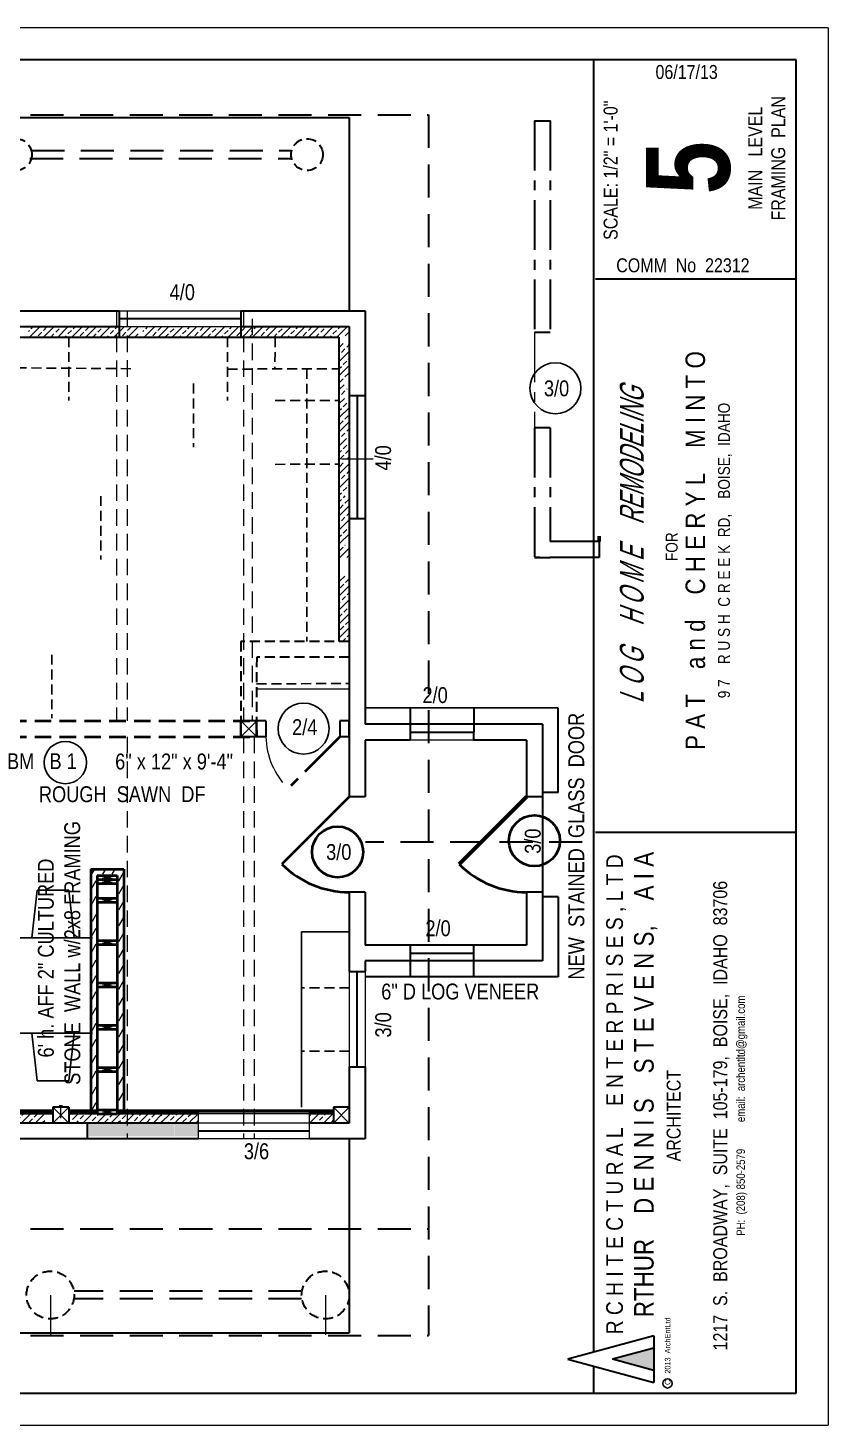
# Model space of a CAD drawing. Header units: inches. Extents: x 0 to 15350, y -6 to 2753.
# Drawn here: x 7636 to 7939, y 1246 to 1774 of the extents above; entities that cross this region are included whole.
import ezdxf

# ---------------------------------------------------------------- set-up
doc = ezdxf.new("R2010")
doc.units = ezdxf.units.IN
doc.header["$MEASUREMENT"] = 0
doc.linetypes.add('CENTER', pattern=[2, 1.25, -0.25, 0.25, -0.25])
doc.linetypes.add('HIDDEN', pattern=[0.375, 0.25, -0.125])
for name, color, linetype, lineweight in [('BUILT-INS', 36, 'Continuous', 25), ('CABINETS', 36, 'HIDDEN', 25), ('DOORS', 7, 'Continuous', 60), ('EXISTING CEILING BEAMS', 255, 'HIDDEN', 20), ('FURNITURE', 36, 'Continuous', 25), ('MASONRY', 14, 'Continuous', 30), ('NEW  ROUIGH SAWN  BEAMS', 3, 'HIDDEN', 40), ('NEW FRAMING', 6, 'Continuous', 30), ('ROOF', 7, 'HIDDEN', 30), ('STAIRS', 7, 'Continuous', 20), ('STAMPED  CONC  FL', 1, 'Continuous', 20), ('WALL FRAMING', 9, 'CENTER', 30), ('WALLS', 7, 'Continuous', 30), ('WINDOWS', 5, 'Continuous', 30)]:
    doc.layers.add(name, color=color, linetype=linetype, lineweight=lineweight)
for name, color, linetype in [('TEXT', 7, 'Continuous'), ('TEXT80', 9, 'Continuous'), ('TITLE BLOCK', 7, 'Continuous'), ('TITLE_BLOCK', 250, 'Continuous')]:
    doc.layers.add(name, color=color, linetype=linetype)
doc.styles.add('ARCH ENT', font='technical.ttf', dxfattribs={"height": 2})
doc.styles.add('ARCHENT', font='technical.ttf', dxfattribs={"height": 6})
doc.styles.add('EXIST', font='romans.shx', dxfattribs={"width": 0.75, "oblique": 20, "height": 12})

msp = doc.modelspace()

# ---------------------------------------------------------------- hatches: boundary and pattern name
at = {"layer": 'NEW FRAMING', "linetype": 'Continuous', "lineweight": 9, "ltscale": 25}
h = msp.add_hatch(dxfattribs=at)
h.set_pattern_fill('ANSI33', color=256, scale=15, style=0)
h.set_pattern_definition([(45, (2701.2858, 396.599), (-2.6516504, 2.6516504), []), (45, (2703.9374, 396.599), (-2.6516504, 2.6516504), [1.875, -0.9375])])
h.paths.add_polyline_path([(7678.3, 1659.76), (7636.3, 1659.76), (7636.3, 1656.76), (7678.3, 1656.76)])
h.paths.add_polyline_path([(7678.3, 1660.91), (7636.3, 1660.91), (7636.3, 1659.76), (7678.3, 1659.76)])
h = msp.add_hatch(dxfattribs=at)
h.set_pattern_fill('ANSI33', color=256, scale=15, style=0)
h.set_pattern_definition([(45, (2744.5754, 396.599), (-2.6516504, 2.6516504), []), (45, (2747.227, 396.599), (-2.6516504, 2.6516504), [1.875, -0.9375])])
h.paths.add_polyline_path([(7721.59, 1659.76), (7679.59, 1659.76), (7679.59, 1656.76), (7721.59, 1656.76)])
h.paths.add_polyline_path([(7721.59, 1660.91), (7679.59, 1660.91), (7679.59, 1659.76), (7721.59, 1659.76)])
h = msp.add_hatch(dxfattribs=at)
h.set_pattern_fill('ANSI33', color=256, scale=15, style=0)
h.set_pattern_definition([(45, (2785.544, 396.599), (-2.6516504, 2.6516504), []), (45, (2788.1957, 396.599), (-2.6516504, 2.6516504), [1.875, -0.9375])])
h.paths.add_polyline_path([(7757.59, 1656.76), (7757.59, 1659.76), (7720.56, 1659.76), (7720.56, 1656.76)])
h.paths.add_polyline_path([(7757.59, 1659.76), (7757.59, 1660.91), (7720.56, 1660.91), (7720.56, 1659.76)])
h = msp.add_hatch(dxfattribs=at)
h.set_pattern_fill('ANSI33', color=256, scale=15, style=0)
h.set_pattern_definition([(45, (2999.56, 91.3216), (-2.6516504, 2.6516504), []), (45, (3002.212, 91.3216), (-2.6516504, 2.6516504), [1.875, -0.9375])])
h.paths.add_polyline_path([(7757.58, 1636.48), (7757.58, 1637.26, -0.407485), (7755.62, 1639.26), (7753.83, 1639.26), (7753.83, 1618.56), (7755.77, 1618.56, -0.299331), (7757.58, 1619.81), (7757.58, 1621.83, -0.387451), (7757.12, 1622.33, -0.387451), (7757.58, 1622.83), (7757.58, 1626.99, -0.400785), (7756.62, 1627.99, -0.400785), (7757.58, 1628.99), (7757.58, 1632.48, -0.407485), (7755.62, 1634.48, -0.407485)])
h.paths.add_polyline_path([(7755.62, 1617.81, -0.096396), (7755.77, 1618.56), (7753.83, 1618.56), (7753.83, 1617.06), (7755.77, 1617.06, -0.096396)])
h.paths.add_polyline_path([(7757.58, 1615.81, -0.299331), (7755.77, 1617.06), (7753.83, 1617.06), (7753.83, 1614.48), (7757.58, 1614.48)])
h.paths.add_polyline_path([(7757.58, 1618.56), (7755.77, 1618.56, 0.096396), (7755.62, 1617.81, 0.096396), (7755.77, 1617.06), (7757.58, 1617.06)])
h.paths.add_polyline_path([(7757.58, 1607.28), (7753.83, 1607.28), (7753.83, 1587.27), (7757.58, 1588.43), (7757.58, 1597.21, -0.776153), (7755.7, 1597.7, -0.776153), (7757.58, 1598.18)])
h.paths.add_polyline_path([(7755.63, 1599.53, -1), (7754.63, 1599.53, -1)], flags=16)
h.paths.add_polyline_path([(7755.63, 1595.8, -1), (7754.63, 1595.8, -1)], flags=16)
h.paths.add_polyline_path([(7757.58, 1588.43), (7753.83, 1587.27), (7753.83, 1573.48), (7757.58, 1573.48), (7757.58, 1577.48, -0.411157), (7755.6, 1579.48, -0.411157), (7757.58, 1581.48)])
h.paths.add_polyline_path([(7757.57, 1614.48), (7753.83, 1614.48), (7753.83, 1607.28), (7757.57, 1607.28)])
h.paths.add_polyline_path([(7754.7, 1610.98, -1), (7756.7, 1610.98, -1)], flags=16)
h.paths.add_polyline_path([(7756.2, 1609.09, -1), (7755.2, 1609.09, -1)], flags=16)
h.paths.add_polyline_path([(7755.2, 1612.82, -1), (7756.2, 1612.82, -1)], flags=16)
edge = h.paths.add_edge_path()
edge.add_line((7757.83, 1641.25), (7757.83, 1654.48))
edge.add_line((7757.83, 1654.48), (7753.83, 1654.48))
edge.add_line((7753.83, 1654.48), (7753.83, 1639.26))
edge.add_line((7753.83, 1639.26), (7755.62, 1639.26))
edge.add_arc((7757.62, 1639.26), 2, 84.1006, 180, ccw=False)
edge = h.paths.add_edge_path()
edge.add_line((7757.82, 1581.47), (7757.83, 1585.98))
edge.add_line((7757.83, 1585.98), (7757.83, 1615.82))
edge.add_arc((7757.62, 1617.81), 2, 268.6807, 275.8994, ccw=False)
edge.add_line((7757.58, 1615.81), (7757.58, 1598.18))
edge.add_arc((7756.7, 1597.7), 1, -28.7322, 28.7322, ccw=False)
edge.add_line((7757.58, 1597.21), (7757.58, 1581.48))
edge.add_arc((7757.6, 1579.48), 2, 83.5218, 90.5986, ccw=False)
h.paths.add_polyline_path([(7757.83, 1617.06), (7757.83, 1618.56), (7757.58, 1618.56), (7757.58, 1617.06)])
edge = h.paths.add_edge_path()
edge.add_line((7757.81, 1573.48), (7757.82, 1577.49))
edge.add_arc((7757.6, 1579.48), 2, 269.4014, 276.3496, ccw=False)
edge.add_line((7757.58, 1577.48), (7757.58, 1573.48))
edge.add_line((7757.58, 1573.48), (7757.81, 1573.48))
h = msp.add_hatch(dxfattribs=at)
h.set_pattern_fill('ANSI33', color=256, scale=15, style=0)
h.set_pattern_definition([(45, (2759.7957, 118.4), (-2.6516504, 2.6516504), []), (45, (2762.4473, 118.4), (-2.6516504, 2.6516504), [1.875, -0.9375])])
h.paths.add_polyline_path([(7753.81, 1541.9), (7757.81, 1541.9), (7757.81, 1566.56), (7753.81, 1566.56)])
h = msp.add_hatch(dxfattribs=at)
h.set_pattern_fill('ANSI33', color=256, scale=15, angle=180, style=0)
h.set_pattern_definition([(225, (12580.498, 2626.2776), (2.6516504, -2.6516504), []), (225, (12577.8464, 2626.2776), (2.6516504, -2.6516504), [1.875, -0.9375])])
h.paths.add_polyline_path([(7642.48, 1360.12), (7642.48, 1363.12), (7608.48, 1363.12), (7608.48, 1360.12)])
h = msp.add_hatch(dxfattribs=at)
h.set_pattern_fill('ANSI33', color=256, scale=15, angle=180, style=0)
h.set_pattern_definition([(225, (12624.9994, 2626.283), (2.6516504, -2.6516504), []), (225, (12622.3477, 2626.283), (2.6516504, -2.6516504), [1.875, -0.9375])])
h.paths.add_polyline_path([(7686.98, 1360.13), (7686.98, 1363.13), (7652.98, 1363.13), (7652.98, 1360.13)])
h = msp.add_hatch(dxfattribs=at)
h.set_pattern_fill('ANSI33', color=256, scale=15, style=0)
h.set_pattern_definition([(45, (2751.359, 100.157), (-2.6516504, 2.6516504), []), (45, (2754.0105, 100.157), (-2.6516504, 2.6516504), [1.875, -0.9375])])
h.paths.add_polyline_path([(7700.59, 1360.31), (7700.59, 1363.31), (7686.38, 1363.31), (7686.38, 1360.31)])
h = msp.add_hatch(dxfattribs=at)
h.set_pattern_fill('ANSI33', color=256, scale=15, style=0)
h.set_pattern_definition([(45, (2807.5928, 100.088), (-2.6516504, 2.6516504), []), (45, (2810.2444, 100.088), (-2.6516504, 2.6516504), [1.875, -0.9375])])
h.paths.add_polyline_path([(7751.59, 1360.24), (7751.59, 1363.24), (7742.61, 1363.24), (7742.61, 1360.24)])
at = {"layer": 'TITLE_BLOCK', "linetype": 'Continuous', "ltscale": 0.5}
msp.add_hatch(color=1, dxfattribs=at).paths.add_polyline_path([(7872.67, 1274.88), (7857.1, 1270.65), (7872.67, 1266.42)])
at = {"layer": 'WALLS', "linetype": 'Continuous', "lineweight": 20, "ltscale": 20}
h = msp.add_hatch(dxfattribs=at)
h.set_pattern_fill('ZIGZAG', color=6, scale=10, style=0)
h.set_pattern_definition([(360, (7385.4292, 589.9291), (1.25, 1.25), [1.25, -1.25]), (90, (7386.6792, 589.9291), (-1.25, 1.25), [1.25, -1.25])])
h.paths.add_polyline_path([(7659.09, 1359.83), (7659.09, 1354.83), (7679.12, 1354.82), (7679.12, 1359.83)])
h.paths.add_polyline_path([(7543.06, 1359.84), (7543.06, 1354.84), (7543.11, 1354.84), (7543.11, 1359.84)])
h = msp.add_hatch(dxfattribs=at)
h.set_pattern_fill('ZIGZAG', color=6, scale=10, style=0)
h.set_pattern_definition([(360, (7397.6514, 589.9556), (1.25, 1.25), [1.25, -1.25]), (90, (7398.9014, 589.9556), (-1.25, 1.25), [1.25, -1.25])])
h.paths.add_polyline_path([(7555.29, 1359.86), (7555.29, 1354.86), (7555.33, 1354.86), (7555.33, 1359.86)])
h.paths.add_polyline_path([(7675.44, 1359.86), (7675.44, 1354.85), (7691.34, 1354.85), (7691.34, 1359.86)])
h = msp.add_hatch(dxfattribs=at)
h.set_pattern_fill('ZIGZAG', color=6, scale=10, style=0)
h.set_pattern_definition([(360, (7417.8338, 589.9556), (1.25, 1.25), [1.25, -1.25]), (90, (7419.0838, 589.9556), (-1.25, 1.25), [1.25, -1.25])])
h.paths.add_polyline_path([(7575.47, 1359.86), (7575.47, 1354.86), (7575.52, 1354.86), (7575.52, 1359.86)])
h.paths.add_polyline_path([(7700.82, 1354.85), (7700.82, 1359.86), (7691.5, 1359.86), (7691.5, 1354.85)])

# ---------------------------------------------------------------- linework, layer by layer
at = {"layer": 'BUILT-INS', "linetype": 'HIDDEN', "ltscale": 15}
msp.add_line((7722.56, 1525.91), (7757.59, 1525.99), dxfattribs=at)
at = {"layer": 'BUILT-INS', "ltscale": 15}
for p, q in [((7722.56, 1523.91), (7757.59, 1523.99)), ((7722.56, 1523.91), (7757.59, 1523.99)), ((7757.59, 1432.16), (7739.59, 1432.16))]:
    msp.add_line(p, q, dxfattribs=at)
at = {"layer": 'BUILT-INS', "ltscale": 25}
msp.add_line((7739.59, 1432.16), (7739.59, 1365.91), dxfattribs=at)
at = {"layer": 'CABINETS', "ltscale": 15}
for p, q in [((7651.59, 1656.91), (7651.59, 1632.91)), ((7711.59, 1656.91), (7711.59, 1632.91)), ((7729.59, 1656.91), (7729.48, 1644.79)), ((7620.59, 1645.4), (7675.59, 1644.99)), ((7711.59, 1644.83), (7753.59, 1644.99)), ((7741.59, 1644.95), (7741.51, 1541.9)), ((7698.68, 1639.33), (7698.68, 1615.33)), ((7729.59, 1632.91), (7753.59, 1633)), ((7729.6, 1608.84), (7753.6, 1608.93)), ((7663.68, 1596.87), (7663.69, 1572.87)), ((7645.17, 1536.9), (7645.17, 1512.92))]:
    msp.add_line(p, q, dxfattribs=at)
at = {"layer": 'CABINETS', "linetype": 'HIDDEN', "ltscale": 15}
for p, q in [((7757.59, 1411.03), (7739.59, 1411.03)), ((7757.59, 1387.03), (7739.59, 1387.03))]:
    msp.add_line(p, q, dxfattribs=at)
at = {"layer": 'DOORS', "color": 9, "linetype": 'Continuous', "ltscale": 15}
msp.add_line((7852.09, 1581.66), (7852.09, 1579.66), dxfattribs=at)
at = {"layer": 'DOORS', "color": 7, "linetype": 'Continuous', "lineweight": 40, "ltscale": 15}
msp.add_line((7757.59, 1483.16), (7732.14, 1457.7), dxfattribs=at)
at = {"layer": 'DOORS', "color": 6, "ltscale": 15}
msp.add_line((7824.59, 1483.16), (7799.14, 1457.7), dxfattribs=at)
at = {"layer": 'DOORS', "color": 7, "linetype": 'Continuous', "lineweight": 40, "ltscale": 15}
msp.add_arc((7757.59, 1483.16), 36, 225, 270, dxfattribs=at)
at = {"layer": 'DOORS', "color": 6, "linetype": 'Continuous', "lineweight": 40, "ltscale": 15}
msp.add_arc((7824.59, 1483.16), 36, 225, 270, dxfattribs=at)
at = {"layer": 'EXISTING CEILING BEAMS', "linetype": 'HIDDEN', "ltscale": 25}
for p, q in [((7669.59, 1666.89), (7669.59, 1511.9)), ((7673.58, 1666.9), (7673.59, 1511.9)), ((7717.59, 1666.89), (7717.59, 1511.9)), ((7720.94, 1663.89), (7720.94, 1511.89)), ((7673.59, 1505.91), (7673.59, 1353.91)), ((7717.59, 1505.9), (7717.59, 1353.91)), ((7721.59, 1505.91), (7721.59, 1353.91))]:
    msp.add_line(p, q, dxfattribs=at)
at = {"layer": 'FURNITURE', "ltscale": 25}
for p, q in [((7639.59, 1447.91), (7637.59, 1429.91)), ((7639.59, 1447.91), (7651.59, 1447.91)), ((7651.59, 1447.91), (7653.59, 1429.91)), ((7660.59, 1429.91), (7552.59, 1429.91)), ((7660.59, 1393.91), (7552.59, 1393.91)), ((7639.59, 1375.91), (7637.59, 1393.91)), ((7651.59, 1375.91), (7653.59, 1393.91)), ((7639.59, 1375.91), (7651.59, 1375.91))]:
    msp.add_line(p, q, dxfattribs=at)
at = {"layer": 'MASONRY', "color": 6, "lineweight": 40, "ltscale": 15}
for p, q in [((7659.84, 1455.91), (7659.84, 1364.41)), ((7672.34, 1455.91), (7672.34, 1364.41))]:
    msp.add_line(p, q, dxfattribs=at)
at = {"layer": 'MASONRY', "color": 6, "linetype": 'Continuous', "lineweight": 40, "ltscale": 25}
msp.add_line((7659.84, 1455.91), (7672.34, 1455.91), dxfattribs=at)
at = {"layer": 'MASONRY', "color": 6, "linetype": 'Continuous', "lineweight": 9, "ltscale": 20}
for p, q in [((7661.23, 1455.91), (7659.84, 1453.52)), ((7665.48, 1455.91), (7664.32, 1453.91)), ((7668.94, 1455.91), (7667.79, 1453.91)), ((7672.34, 1454.87), (7670.34, 1451.41)), ((7661.84, 1451.48), (7659.84, 1448.02)), ((7672.34, 1449.87), (7670.34, 1446.41)), ((7661.84, 1445.48), (7659.84, 1442.02)), ((7672.34, 1443.87), (7670.34, 1440.41)), ((7662.34, 1439.48), (7660.34, 1436.02)), ((7672.34, 1437.87), (7670.34, 1434.41)), ((7661.84, 1433.48), (7659.84, 1430.02)), ((7672.34, 1431.87), (7670.34, 1428.41)), ((7661.84, 1427.48), (7659.84, 1424.02)), ((7672.34, 1425.87), (7670.34, 1422.41)), ((7661.84, 1421.48), (7659.84, 1418.02)), ((7661.84, 1415.48), (7659.84, 1412.02)), ((7672.34, 1419.87), (7670.34, 1416.41)), ((7672.34, 1413.87), (7670.34, 1410.41)), ((7661.84, 1409.48), (7659.84, 1406.02)), ((7672.34, 1407.87), (7670.34, 1404.41)), ((7661.84, 1403.48), (7659.84, 1400.02)), ((7672.34, 1401.87), (7670.34, 1398.41)), ((7661.84, 1397.48), (7659.84, 1394.02)), ((7672.34, 1395.87), (7670.34, 1392.41)), ((7661.84, 1391.48), (7659.84, 1388.02)), ((7672.34, 1389.87), (7670.34, 1386.41)), ((7661.84, 1385.48), (7659.84, 1382.02)), ((7672.34, 1383.87), (7670.34, 1380.41)), ((7661.84, 1379.48), (7659.84, 1376.02)), ((7661.84, 1373.48), (7659.84, 1370.02)), ((7672.34, 1377.87), (7670.34, 1374.41)), ((7672.34, 1371.87), (7670.34, 1368.41)), ((7661.84, 1367.48), (7660.07, 1364.41))]:
    msp.add_line(p, q, dxfattribs=at)
at = {"layer": 'NEW  ROUIGH SAWN  BEAMS', "color": 3, "ltscale": 25}
for p, q in [((7610.59, 1511.93), (7722.53, 1511.85)), ((7610.59, 1505.91), (7722.59, 1505.91))]:
    msp.add_line(p, q, dxfattribs=at)
at = {"layer": 'NEW FRAMING', "ltscale": 15}
for p, q in [((7620.59, 1656.91), (7670.59, 1656.91)), ((7670.59, 1656.91), (7716.59, 1656.91)), ((7716.59, 1656.91), (7753.59, 1656.91)), ((7753.59, 1656.91), (7753.59, 1541.9)), ((7780.59, 1516.7), (7780.59, 1510.66)), ((7804.71, 1516.75), (7804.65, 1510.66)), ((7726.06, 1511.91), (7722.53, 1511.89)), ((7757.59, 1511.91), (7754.06, 1511.91)), ((7726.06, 1505.91), (7716.59, 1505.91)), ((7757.59, 1505.91), (7754.06, 1505.91)), ((7836.59, 1484.85), (7830.59, 1484.85)), ((7836.59, 1445.41), (7830.59, 1445.41)), ((7836.59, 1445.41), (7836.59, 1415.16)), ((7780.59, 1421.16), (7780.59, 1415.16)), ((7804.59, 1421.16), (7804.59, 1415.16)), ((7645.59, 1363.41), (7607.09, 1363.4)), ((7700.59, 1363.41), (7651.59, 1363.41)), ((7751.59, 1363.41), (7742.59, 1363.41))]:
    msp.add_line(p, q, dxfattribs=at)
at = {"layer": 'NEW FRAMING', "linetype": 'HIDDEN', "ltscale": 15}
for p, q in [((7757.54, 1541.9), (7716.59, 1541.91)), ((7716.59, 1541.91), (7716.59, 1505.91)), ((7722.59, 1535.91), (7722.53, 1511.91)), ((7757.53, 1535.91), (7722.59, 1535.91))]:
    msp.add_line(p, q, dxfattribs=at)
at = {"layer": 'NEW FRAMING', "ltscale": 50}
for p, q in [((7836.59, 1516.85), (7763.59, 1516.66)), ((7836.59, 1415.16), (7763.59, 1415.16))]:
    msp.add_line(p, q, dxfattribs=at)
at = {"layer": 'NEW FRAMING', "ltscale": 25}
for p, q in [((7836.59, 1484.85), (7836.59, 1516.71)), ((7726.06, 1511.96), (7726.06, 1505.91)), ((7754.06, 1511.96), (7754.06, 1505.91))]:
    msp.add_line(p, q, dxfattribs=at)
at = {"layer": 'NEW FRAMING', "color": 6, "lineweight": 40, "ltscale": 15}
for p, q in [((7662.34, 1453.41), (7662.34, 1363.41)), ((7669.84, 1453.41), (7669.84, 1363.41))]:
    msp.add_line(p, q, dxfattribs=at)
at = {"layer": 'NEW FRAMING', "color": 6, "linetype": 'Continuous', "lineweight": 40, "ltscale": 25}
for p, q in [((7662.34, 1453.41), (7669.84, 1453.41)), ((7662.34, 1451.91), (7669.84, 1451.91)), ((7662.34, 1450.41), (7669.84, 1450.41)), ((7662.34, 1444.91), (7669.84, 1444.91)), ((7662.34, 1443.41), (7669.84, 1443.41)), ((7662.34, 1428.91), (7669.84, 1428.91)), ((7662.34, 1427.41), (7669.84, 1427.41)), ((7662.33, 1411.41), (7669.83, 1411.41)), ((7662.34, 1412.91), (7669.84, 1412.91)), ((7662.34, 1396.91), (7669.84, 1396.91)), ((7662.34, 1395.41), (7669.84, 1395.41)), ((7662.34, 1380.91), (7669.84, 1380.91)), ((7662.34, 1379.41), (7669.84, 1379.41)), ((7662.34, 1363.41), (7669.84, 1363.41)), ((7662.35, 1364.91), (7669.85, 1364.91)), ((7662.36, 1363.41), (7669.85, 1363.41))]:
    msp.add_line(p, q, dxfattribs=at)
at = {"layer": 'NEW FRAMING', "color": 7, "lineweight": 50, "ltscale": 15}
for p, q in [((7645.59, 1364.41), (7606.09, 1364.41)), ((7662.34, 1364.41), (7651.59, 1364.41)), ((7751.59, 1364.41), (7669.84, 1364.41))]:
    msp.add_line(p, q, dxfattribs=at)
at = {"layer": 'NEW FRAMING', "lineweight": 20, "ltscale": 15}
msp.add_line((7742.59, 1363.41), (7700.59, 1363.41), dxfattribs=at)
at = {"layer": 'ROOF', "linetype": 'Continuous', "ltscale": 50}
for p, q in [((7215.55, 1739.91), (7757.59, 1739.91)), ((7757.59, 1739.91), (7757.59, 1666.91)), ((7757.59, 1353.53), (7757.59, 1280.61)), ((7220.04, 1280.61), (7757.59, 1280.61))]:
    msp.add_line(p, q, dxfattribs=at)
at = {"layer": 'ROOF', "linetype": 'HIDDEN', "ltscale": 50}
for p, q in [((7224.59, 1740.91), (7787.59, 1740.91)), ((7787.59, 1740.91), (7787.59, 1279.61)), ((7637.4, 1727.41), (7735.78, 1727.41)), ((7224.4, 1724.41), (7735.78, 1724.41)), ((7224.59, 1319.91), (7787.59, 1319.91)), ((7739.59, 1296.41), (7653.59, 1296.41)), ((7739.59, 1293.41), (7653.59, 1293.41))]:
    msp.add_line(p, q, dxfattribs=at)
at = {"layer": 'ROOF', "color": 9, "ltscale": 50}
msp.add_line((7845.67, 1466), (7763.74, 1466), dxfattribs=at)
at = {"layer": 'ROOF', "color": 7, "linetype": 'HIDDEN', "ltscale": 50}
msp.add_line((7224.59, 1279.61), (7787.59, 1279.61), dxfattribs=at)
at = {"layer": 'ROOF', "ltscale": 15}
for centre, radius in [((7631.59, 1725.91), 6), ((7741.59, 1725.91), 6), ((7644.59, 1294.91), 9), ((7748.59, 1294.91), 9)]:
    msp.add_circle(centre, radius, dxfattribs=at)
at = {"layer": 'STAIRS', "color": 6, "linetype": 'Continuous', "lineweight": 30, "ltscale": 15}
for p, q in [((7716.59, 1508.46), (7716.59, 1505.96)), ((7716.59, 1508.46), (7716.59, 1505.96)), ((7722.59, 1508.45), (7722.59, 1505.95)), ((7722.59, 1508.45), (7722.59, 1505.95)), ((7757.59, 1508.46), (7757.59, 1505.96)), ((7757.59, 1508.46), (7757.59, 1505.96))]:
    msp.add_line(p, q, dxfattribs=at)
at = {"layer": 'TEXT', "color": 9, "linetype": 'Continuous', "ltscale": 15}
msp.add_circle((7835.5, 1637.58), 9.63, dxfattribs=at)
at = {"layer": 'TEXT', "color": 6, "linetype": 'Continuous', "ltscale": 15}
msp.add_circle((7740.31, 1508.97), 9.63, dxfattribs=at)
at = {"layer": 'TEXT', "color": 3, "linetype": 'Continuous', "ltscale": 15}
msp.add_circle((7650.24, 1496.13), 8, dxfattribs=at)
at = {"layer": 'TEXT', "color": 6, "linetype": 'Continuous', "lineweight": 40, "ltscale": 15}
msp.add_circle((7827.56, 1466.57), 9.63, dxfattribs=at)
at = {"layer": 'TEXT', "color": 7, "linetype": 'Continuous', "lineweight": 40, "ltscale": 15}
msp.add_circle((7753.18, 1462.35), 9.63, dxfattribs=at)
at = {"layer": 'TITLE BLOCK', "color": 7, "linetype": 'Continuous', "lineweight": 0, "ltscale": 0.5}
for p, q in [((7938.58, 1773.76), (7122.59, 1773.76)), ((7938.58, 1773.76), (7938.58, 1245.77)), ((7122.59, 1245.77), (7938.58, 1245.77))]:
    msp.add_line(p, q, dxfattribs=at)
at = {"layer": 'TITLE BLOCK', "color": 7, "linetype": 'Continuous', "lineweight": 30, "ltscale": 0.5}
for p, q in [((7926.58, 1761.76), (7146.59, 1761.76)), ((7850.01, 1273.32), (7850.01, 1761.76)), ((7926.58, 1257.77), (7926.58, 1761.76)), ((7850.61, 1469.84), (7926.58, 1469.84)), ((7872.67, 1279.47), (7840.19, 1270.65)), ((7872.67, 1279.47), (7872.67, 1261.83)), ((7872.67, 1279.44), (7872.67, 1261.8)), ((7872.67, 1274.85), (7857.1, 1270.62)), ((7872.67, 1274.85), (7857.1, 1270.62)), ((7850.01, 1257.77), (7850.01, 1267.99)), ((7872.67, 1266.39), (7857.1, 1270.62)), ((7872.67, 1266.39), (7857.1, 1270.62)), ((7146.59, 1257.77), (7926.58, 1257.77))]:
    msp.add_line(p, q, dxfattribs=at)
at = {"layer": 'TITLE BLOCK', "color": 7, "linetype": 'Continuous', "lineweight": 30, "ltscale": 0.0625}
msp.add_line((7840.19, 1270.65), (7872.67, 1261.83), dxfattribs=at)
at = {"layer": 'TITLE BLOCK', "color": 7, "linetype": 'Continuous', "lineweight": 30, "ltscale": 0.5, "const_width": 0.791}
msp.add_lwpolyline([(7850.61, 1678.86), (7926.58, 1678.86)], dxfattribs=at)
at = {"layer": 'TITLE BLOCK', "color": 7, "linetype": 'Continuous'}
msp.add_circle((7877.89, 1261.52), 1.75, dxfattribs=at)
at = {"layer": 'WALL FRAMING', "color": 9, "ltscale": 15}
for p, q in [((7827.59, 1738.66), (7827.59, 1658.66)), ((7827.64, 1738.66), (7833.64, 1738.67)), ((7833.59, 1738.67), (7833.59, 1658.67)), ((7833.55, 1658.67), (7827.55, 1658.66)), ((7833.59, 1622.67), (7827.59, 1622.66)), ((7827.59, 1622.66), (7827.59, 1573.66)), ((7833.59, 1622.67), (7833.59, 1579.66)), ((7757.59, 1588.41), (7763.59, 1588.41)), ((7852.09, 1579.66), (7833.59, 1579.66)), ((7852.09, 1579.66), (7852.09, 1573.66)), ((7852.09, 1573.66), (7827.59, 1573.66)), ((7827.59, 1573.66), (7833.59, 1573.66))]:
    msp.add_line(p, q, dxfattribs=at)
at = {"layer": 'WALL FRAMING', "color": 9, "lineweight": 9, "ltscale": 15}
for p, q in [((7827.59, 1658.66), (7827.59, 1622.66)), ((7644.59, 1294.91), (7644.59, 1279.91)), ((7748.59, 1294.91), (7748.59, 1279.91))]:
    msp.add_line(p, q, dxfattribs=at)
at = {"layer": 'WALL FRAMING', "color": 6, "ltscale": 15}
for p, q in [((7716.59, 1511.91), (7716.59, 1505.91)), ((7716.59, 1505.91), (7716.59, 1511.91)), ((7716.59, 1505.91), (7716.59, 1511.91)), ((7722.59, 1511.91), (7716.59, 1511.91)), ((7716.59, 1511.91), (7716.59, 1505.91)), ((7716.59, 1505.91), (7716.59, 1511.91)), ((7716.59, 1505.91), (7716.59, 1511.91)), ((7722.59, 1511.91), (7716.59, 1511.91)), ((7722.59, 1505.91), (7722.59, 1511.91)), ((7722.59, 1505.91), (7722.59, 1511.91)), ((7757.59, 1511.91), (7757.59, 1505.91)), ((7757.59, 1505.91), (7757.59, 1511.91)), ((7757.59, 1505.91), (7757.59, 1511.91)), ((7757.59, 1511.91), (7757.59, 1505.91)), ((7757.59, 1505.91), (7757.59, 1511.91)), ((7757.59, 1505.91), (7757.59, 1511.91)), ((7722.59, 1505.91), (7716.59, 1505.91)), ((7722.59, 1505.91), (7716.59, 1505.91))]:
    msp.add_line(p, q, dxfattribs=at)
at = {"layer": 'WALL FRAMING', "color": 6, "linetype": 'Continuous', "lineweight": 9, "ltscale": 15}
for p, q in [((7716.59, 1511.91), (7722.59, 1505.91)), ((7716.59, 1505.91), (7722.59, 1511.91)), ((7716.59, 1511.91), (7722.59, 1505.91)), ((7716.59, 1505.91), (7722.59, 1511.91))]:
    msp.add_line(p, q, dxfattribs=at)
at = {"layer": 'WALL FRAMING', "color": 3, "ltscale": 15}
msp.add_line((7722.53, 1505.91), (7722.53, 1511.91), dxfattribs=at)
at = {"layer": 'WALL FRAMING', "color": 6, "lineweight": 40, "ltscale": 15}
msp.add_line((7754.06, 1505.91), (7734.46, 1486.37), dxfattribs=at)
at = {"layer": 'WALL FRAMING', "color": 6, "linetype": 'Continuous', "lineweight": 9, "ltscale": 20}
for p, q in [((7662.34, 1451.91), (7669.84, 1453.41)), ((7662.34, 1453.41), (7669.84, 1451.91)), ((7662.34, 1450.41), (7669.84, 1451.91)), ((7662.34, 1451.91), (7669.84, 1450.41)), ((7662.34, 1443.41), (7669.84, 1444.91)), ((7662.34, 1444.91), (7669.84, 1443.41)), ((7662.34, 1427.41), (7669.84, 1428.91)), ((7662.34, 1428.91), (7669.84, 1427.41)), ((7662.34, 1411.41), (7669.84, 1412.91)), ((7662.34, 1412.91), (7669.84, 1411.41)), ((7662.34, 1395.41), (7669.84, 1396.91)), ((7662.34, 1396.91), (7669.84, 1395.41)), ((7662.34, 1379.41), (7669.84, 1380.91)), ((7662.34, 1380.91), (7669.84, 1379.41)), ((7662.35, 1363.41), (7669.85, 1364.91)), ((7662.35, 1364.91), (7669.85, 1363.41))]:
    msp.add_line(p, q, dxfattribs=at)
at = {"layer": 'WALL FRAMING', "color": 9, "linetype": 'Continuous', "lineweight": 9, "ltscale": 150}
for p, q in [((7647.98, 1366.49), (7648.57, 1366.49)), ((7648.57, 1361.8), (7648.57, 1366.49)), ((7648.57, 1366.49), (7649.16, 1366.49))]:
    msp.add_line(p, q, dxfattribs=at)
at = {"layer": 'WALL FRAMING', "color": 7, "ltscale": 15}
msp.add_line((7651.59, 1359.91), (7645.59, 1359.91), dxfattribs=at)
at = {"layer": 'WALL FRAMING', "color": 6, "lineweight": 5, "ltscale": 15}
msp.add_arc((7754, 1506.36), 27.94, 180.9233, 225.6604, dxfattribs=at)
at = {"layer": 'WALLS', "ltscale": 15}
for p, q in [((7555.09, 1666.91), (7670.59, 1666.91)), ((7670.59, 1666.91), (7670.59, 1656.91)), ((7716.59, 1666.91), (7763.59, 1666.91)), ((7763.59, 1666.91), (7763.59, 1634.91)), ((7567.84, 1660.91), (7670.59, 1660.91)), ((7716.59, 1660.91), (7757.59, 1660.91)), ((7757.59, 1660.91), (7757.59, 1634.91)), ((7757.59, 1634.91), (7757.59, 1588.41)), ((7757.59, 1634.91), (7763.59, 1634.91)), ((7763.59, 1634.91), (7763.59, 1588.41)), ((7757.59, 1588.41), (7757.53, 1535.91)), ((7757.59, 1588.41), (7763.59, 1588.41)), ((7763.59, 1588.41), (7763.59, 1510.66)), ((7757.59, 1535.91), (7757.59, 1511.91)), ((7780.59, 1510.66), (7763.59, 1510.66)), ((7780.59, 1510.66), (7763.59, 1510.66)), ((7780.59, 1510.66), (7780.59, 1504.66)), ((7830.59, 1510.66), (7804.59, 1510.66)), ((7830.59, 1510.66), (7804.59, 1510.66)), ((7804.65, 1510.66), (7804.59, 1504.66)), ((7830.59, 1510.66), (7830.59, 1483.16)), ((7757.59, 1505.91), (7757.59, 1483.16)), ((7780.59, 1504.66), (7763.59, 1504.66)), ((7763.59, 1504.66), (7763.59, 1483.16)), ((7824.59, 1504.66), (7804.59, 1504.66)), ((7824.59, 1504.66), (7824.59, 1483.16)), ((7763.59, 1483.16), (7757.59, 1483.16)), ((7830.59, 1483.16), (7830.59, 1447.16)), ((7757.59, 1447.16), (7757.59, 1417.16)), ((7763.59, 1447.16), (7757.59, 1447.16)), ((7763.59, 1447.16), (7763.59, 1427.16)), ((7824.59, 1447.16), (7824.59, 1427.16)), ((7830.59, 1447.16), (7824.59, 1447.16)), ((7830.59, 1447.16), (7830.59, 1421.16)), ((7780.59, 1427.16), (7763.59, 1427.16)), ((7804.59, 1427.16), (7780.59, 1427.16)), ((7780.59, 1427.16), (7780.59, 1421.16)), ((7824.59, 1427.16), (7804.59, 1427.16)), ((7804.59, 1427.16), (7804.59, 1421.16)), ((7763.59, 1421.16), (7763.59, 1417.16)), ((7780.59, 1421.16), (7763.59, 1421.16)), ((7830.59, 1421.16), (7763.59, 1421.16)), ((7804.59, 1421.16), (7780.59, 1421.16)), ((7830.59, 1421.16), (7804.59, 1421.16)), ((7757.59, 1417.16), (7763.59, 1417.16)), ((7757.59, 1381.16), (7757.59, 1359.91)), ((7763.59, 1381.16), (7763.59, 1353.91)), ((7651.59, 1365.91), (7645.59, 1365.91)), ((7645.59, 1365.91), (7645.59, 1359.91)), ((7651.59, 1365.91), (7651.59, 1359.91)), ((7751.59, 1365.91), (7751.59, 1359.91)), ((7757.59, 1365.91), (7757.59, 1359.91)), ((7700.59, 1359.91), (7610.59, 1359.9)), ((7658.59, 1353.91), (7658.59, 1359.91)), ((7757.59, 1359.91), (7742.59, 1359.91)), ((7700.59, 1353.91), (7610.59, 1353.91)), ((7700.59, 1353.91), (7658.59, 1353.91)), ((7763.59, 1353.91), (7742.59, 1353.91))]:
    msp.add_line(p, q, dxfattribs=at)
at = {"layer": 'WALLS', "lineweight": 20, "ltscale": 15}
for p, q in [((7670.59, 1666.91), (7716.59, 1666.91)), ((7670.59, 1660.91), (7716.59, 1660.91)), ((7757.59, 1417.16), (7757.59, 1381.16)), ((7763.59, 1417.16), (7763.59, 1381.16)), ((7700.59, 1353.91), (7700.59, 1364.41)), ((7742.59, 1353.91), (7742.59, 1364.41)), ((7742.59, 1359.91), (7700.59, 1359.91)), ((7742.59, 1353.91), (7700.59, 1353.91))]:
    msp.add_line(p, q, dxfattribs=at)
at = {"layer": 'WALLS', "color": 7, "ltscale": 15}
for p, q in [((7716.59, 1666.91), (7716.59, 1656.91)), ((7757.59, 1365.91), (7751.59, 1365.91)), ((7757.59, 1359.91), (7751.59, 1359.91))]:
    msp.add_line(p, q, dxfattribs=at)
at = {"layer": 'WALLS', "color": 9, "lineweight": 9, "ltscale": 15}
msp.add_line((7754.59, 1610.91), (7766.59, 1610.91), dxfattribs=at)
at = {"layer": 'WALLS', "color": 9, "lineweight": 30, "ltscale": 15}
msp.add_line((7804.59, 1510.66), (7780.59, 1510.66), dxfattribs=at)
at = {"layer": 'WALLS', "lineweight": 30, "ltscale": 15}
msp.add_line((7804.59, 1510.66), (7780.59, 1510.66), dxfattribs=at)
at = {"layer": 'WALLS', "color": 7, "lineweight": 20, "ltscale": 15}
msp.add_line((7804.59, 1504.66), (7780.59, 1504.66), dxfattribs=at)
at = {"layer": 'WALLS', "color": 6, "ltscale": 15}
msp.add_line((7830.59, 1483.16), (7824.59, 1483.16), dxfattribs=at)
at = {"layer": 'WALLS', "ltscale": 25}
msp.add_line((7830.59, 1445.41), (7830.59, 1421.16), dxfattribs=at)
at = {"layer": 'WALLS', "color": 9, "ltscale": 15}
msp.add_line((7757.59, 1381.16), (7763.59, 1381.16), dxfattribs=at)
at = {"layer": 'WALLS', "color": 7, "linetype": 'Continuous', "lineweight": 9, "ltscale": 15}
for p, q in [((7645.59, 1359.91), (7651.59, 1365.91)), ((7651.59, 1359.91), (7645.59, 1365.91)), ((7751.59, 1359.91), (7757.59, 1365.91)), ((7757.59, 1359.91), (7751.59, 1365.91))]:
    msp.add_line(p, q, dxfattribs=at)
at = {"layer": 'WINDOWS', "color": 5, "ltscale": 15}
for p, q in [((7670.59, 1663.91), (7716.59, 1663.91)), ((7760.59, 1634.91), (7760.59, 1588.41)), ((7780.59, 1507.66), (7804.59, 1507.66)), ((7780.59, 1424.16), (7804.59, 1424.16)), ((7700.59, 1356.91), (7742.59, 1356.91))]:
    msp.add_line(p, q, dxfattribs=at)
at = {"layer": 'WINDOWS', "ltscale": 15}
msp.add_line((7760.59, 1381.16), (7760.59, 1417.16), dxfattribs=at)

# ---------------------------------------------------------------- texts
at = {"layer": 'STAMPED  CONC  FL', "color": 9, "insert": (7791.15, 1433.47), "char_height": 6, "width": 360.0625, "attachment_point": 5, "rotation": 0.0328, "style": 'ARCHENT'}
msp.add_mtext('{\\C7;2/0}', dxfattribs=at)
at = {"layer": 'TEXT80', "color": 9, "char_height": 6, "width": 360.0625, "attachment_point": 5, "style": 'ARCHENT'}
for s, insert, rotation in [('{\\C7;4/0}', (7694.46, 1673.86), 0.0328), ('{\\C7;3/0}', (7835.95, 1637.52), 0.0328), ('{\\C7;4/0}', (7770.42, 1611.28), 90.0328), ('{\\C7;2/0}', (7790.05, 1521.59), 0.0328), ('{\\C6;NEW  STAINED  GLASS  DOOR}', (7843.45, 1464.54), 90.0328), ('{\\C6;3/0}', (7826.99, 1466.44), 90.0328), ('{\\C6;6" D LOG VENEER}', (7799.53, 1409.56), 0.0328)]:
    msp.add_mtext(s, dxfattribs=dict(at, insert=insert, rotation=rotation))
at = {"layer": 'TEXT80', "insert": (7740.76, 1509.48), "char_height": 6, "width": 360.0625, "attachment_point": 5, "rotation": 0.0328, "style": 'ARCHENT'}
msp.add_mtext('{\\C6;2/4}', dxfattribs=at)
at = {"layer": 'TEXT80', "color": 3, "char_height": 6, "width": 360.0625, "attachment_point": 5, "rotation": 0.0328, "style": 'ARCHENT'}
for s, insert in [('BM   B 1', (7641.4, 1496.66)), ('6" x 12" x 9\'-4"', (7691.37, 1496.5)), ('ROUGH  SAWN  DF', (7671.76, 1484.14))]:
    msp.add_mtext(s, dxfattribs=dict(at, insert=insert))
at = {"layer": 'TEXT80', "color": 7, "linetype": 'Continuous', "lineweight": 40, "insert": (7753.62, 1462.29), "char_height": 6, "width": 360.0625, "attachment_point": 5, "rotation": 0.0328, "style": 'ARCHENT'}
msp.add_mtext('{\\C7;3/0}', dxfattribs=at)
at = {"layer": 'TEXT80', "color": 9, "linetype": 'Continuous', "insert": (7722.52, 1349.2), "char_height": 6, "width": 360.0625, "attachment_point": 5, "rotation": 0.0328, "style": 'ARCHENT'}
msp.add_mtext('{\\C7;3/6}', dxfattribs=at)
at = {"layer": 'TITLE BLOCK', "color": 7, "linetype": 'Continuous', "lineweight": 30, "ltscale": 0.5, "char_height": 5.2755, "attachment_point": 5, "style": 'ARCH ENT'}
for s, insert in [('\\A1;06/17/13', (7885.11, 1757.08)), ('COMM  No  22312', (7883.7, 1684.02))]:
    msp.add_mtext(s, dxfattribs=dict(at, insert=insert))
at = {"layer": 'TITLE BLOCK', "color": 7, "linetype": 'Continuous', "lineweight": 30, "ltscale": 0.5, "rotation": 90, "style": 'ARCH ENT'}
for s, insert, char_height, attachment_point in [('SCALE: 1/2" = 1\'-0"  ', (7856.42, 1719.98), 5.2755, 5), ('MAIN   LEVEL', (7911.03, 1724.51), 5.2755, 5), ('FRAMING  PLAN', (7919.79, 1724.51), 5.2755, 5), ('{\\fTechnical|b1|i0|c0|p34;5}', (7869.8, 1720.92), 31.6532, 2), ('\\P{\\H0.3769x;  FOR\\P\\H1.644x;P A T    a n d    C H E R Y L    M I N T O\\P\\H0.6083x;9 7    R U S H  C R E E K  RD,    BOISE,  IDAHO}', (7879.85, 1576.28), 11.9011, 5), ('        R C H I T E C T U R A L    E N T E R P R I S E S , L T D\\P{\\H1.167x;          RTHUR    D E N N I S    S T E V E N S,    A I A\\P\\H0.7145x;ARCHITECT\\P\\P1217  S.  BROADWAY,  SUITE  105-179,  BOISE,  IDAHO  83706\\P\\H0.5999x;PH:  (208) 850-2579          email:  archentltd@gmail.com}', (7854.7, 1362.69), 6.3306, 2)]:
    msp.add_mtext(s, dxfattribs=dict(at, insert=insert, char_height=char_height, attachment_point=attachment_point))
at = {"layer": 'TITLE BLOCK', "color": 7, "linetype": 'Continuous', "lineweight": 9, "ltscale": 50, "insert": (7859.88, 1578.23), "char_height": 9, "width": 201.5, "attachment_point": 2, "rotation": 90, "style": 'EXIST'}
msp.add_mtext('{\\fTechnical|b0|i0|c0|p34;L O G    H O M E    REMODELING}', dxfattribs=at)
at = {"layer": 'TITLE BLOCK', "color": 7, "linetype": 'HIDDEN', "insert": (7876.89, 1260.92), "char_height": 2.0983, "width": 29.5, "attachment_point": 1, "rotation": 90, "style": 'ARCHENT'}
msp.add_mtext('C   2013  ArchEntLtd', dxfattribs=at)
at = {"layer": 'WALLS', "color": 9, "char_height": 6, "width": 360.0625, "attachment_point": 5, "rotation": 90.0328, "style": 'ARCHENT'}
for s, insert in [('{\\C6;6\' h. AFF 2" CULTURED\\C7;\\P  \\C6;STONE  WALL w/2x8 FRAMING }', (7647.93, 1422.26)), ('{\\C7;3/0}', (7770.48, 1397.01))]:
    msp.add_mtext(s, dxfattribs=dict(at, insert=insert))

doc.saveas('drawing.dxf')
